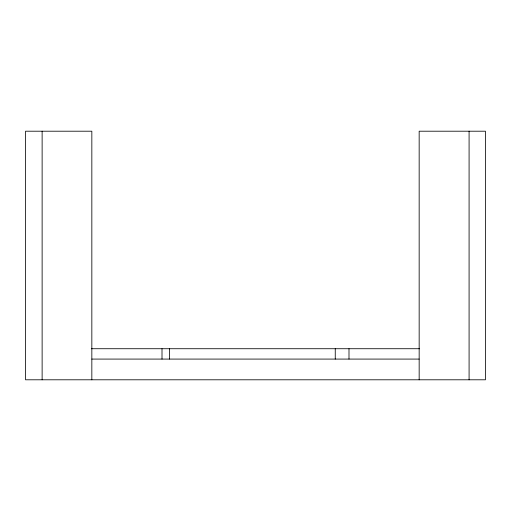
<?xml version="1.0" encoding="UTF-8"?>
<svg xmlns="http://www.w3.org/2000/svg" width="511" height="511" viewBox="0 0 511 511"><rect width="100%" height="100%" fill="white"/><g stroke="black" fill="none" stroke-linecap="round" stroke-linejoin="round"><path stroke-width="0.77" d="M91.386 348.726L419.614 348.726M91.839 359.08L419.161 359.08M469.085 131.206L469.085 379.794M419.161 379.794L419.161 131.206L485.45 131.206L485.45 379.794L25.55 379.794L25.55 131.206L91.839 131.206L91.839 379.794M348.994 348.726L348.994 359.08M335.254 348.726L335.254 359.08M169.531 348.726L169.531 359.08M162.006 348.726L162.006 359.08M42.126 131.206L42.126 379.794"/></g></svg>
